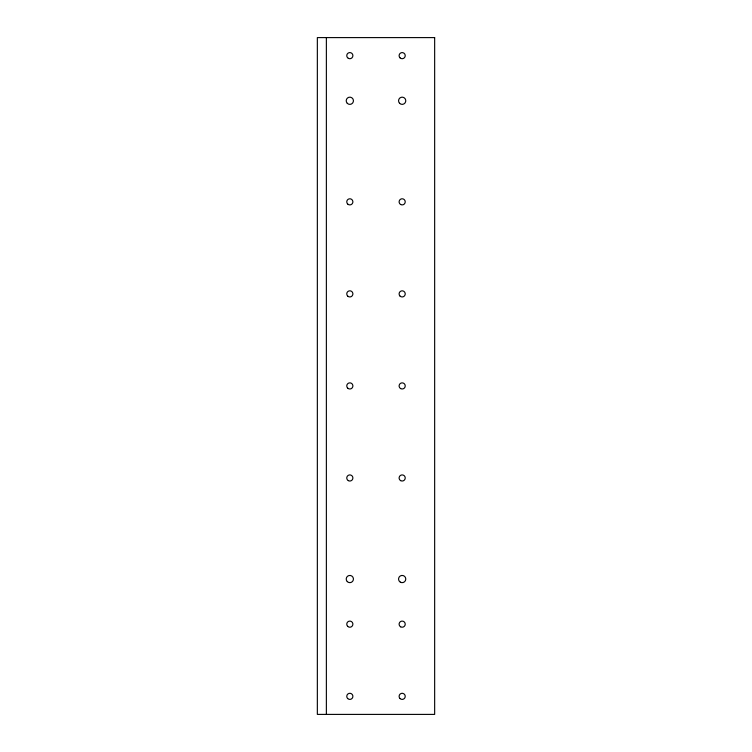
<?xml version="1.0" encoding="UTF-8"?>
<svg xmlns="http://www.w3.org/2000/svg" width="752" height="752" viewBox="0 0 752 752"><rect width="100%" height="100%" fill="white"/><g stroke="black" fill="none" stroke-linecap="round" stroke-linejoin="round"><path stroke-width="1.13" d="M326.368 37.6L326.368 714.4M434.656 37.6L317.344 37.6L317.344 714.4L434.656 714.4L434.656 37.6M399.998 698.523A3.064 3.064 0 0 0 405.131 697.142A3.064 3.064 0 0 0 401.38 693.391A3.064 3.064 0 0 0 399.998 698.523M400.637 626.82A3.064 3.064 0 0 0 405.234 624.16A3.064 3.064 0 0 0 400.637 621.5A3.064 3.064 0 0 0 400.637 626.82M347.659 626.331A3.064 3.064 0 0 0 352.791 624.95A3.064 3.064 0 0 0 349.041 621.199A3.064 3.064 0 0 0 347.659 626.331M400.365 582.17A3.61 3.61 0 0 0 405.779 579.04A3.61 3.61 0 0 0 400.365 575.91A3.61 3.61 0 0 0 400.365 582.17M347.274 581.597A3.61 3.61 0 0 0 353.318 579.971A3.61 3.61 0 0 0 348.9 575.553A3.61 3.61 0 0 0 347.274 581.597M400.637 480.631A3.064 3.064 0 0 0 405.234 477.971A3.064 3.064 0 0 0 400.637 475.311A3.064 3.064 0 0 0 400.637 480.631M347.659 698.523A3.064 3.064 0 0 0 352.791 697.142A3.064 3.064 0 0 0 349.041 693.391A3.064 3.064 0 0 0 347.659 698.523M348.298 480.631A3.064 3.064 0 0 0 352.895 477.971A3.064 3.064 0 0 0 348.298 475.311A3.064 3.064 0 0 0 348.298 480.631M399.998 57.819A3.064 3.064 0 0 0 405.131 56.438A3.064 3.064 0 0 0 401.38 52.687A3.064 3.064 0 0 0 399.998 57.819M348.298 58.308A3.064 3.064 0 0 0 352.895 55.648A3.064 3.064 0 0 0 348.298 52.988A3.064 3.064 0 0 0 348.298 58.308M347.274 103.325A3.61 3.61 0 0 0 353.318 101.699A3.61 3.61 0 0 0 348.9 97.281A3.61 3.61 0 0 0 347.274 103.325M399.613 103.325A3.61 3.61 0 0 0 405.657 101.699A3.61 3.61 0 0 0 401.239 97.281A3.61 3.61 0 0 0 399.613 103.325M400.637 204.497A3.064 3.064 0 0 0 405.234 201.837A3.064 3.064 0 0 0 400.637 199.177A3.064 3.064 0 0 0 400.637 204.497M347.659 204.008A3.064 3.064 0 0 0 352.791 202.626A3.064 3.064 0 0 0 349.041 198.876A3.064 3.064 0 0 0 347.659 204.008M400.017 296.072A3.064 3.064 0 0 0 405.14 294.652A3.064 3.064 0 0 0 401.352 290.93A3.064 3.064 0 0 0 400.017 296.072M347.697 296.091A3.064 3.064 0 0 0 352.81 294.624A3.064 3.064 0 0 0 348.984 290.93A3.064 3.064 0 0 0 347.697 296.091M400.637 388.587A3.064 3.064 0 0 0 405.234 385.926A3.064 3.064 0 0 0 400.637 383.266A3.064 3.064 0 0 0 400.637 388.587M347.697 388.135A3.064 3.064 0 0 0 352.81 386.669A3.064 3.064 0 0 0 348.984 382.975A3.064 3.064 0 0 0 347.697 388.135"/></g></svg>
